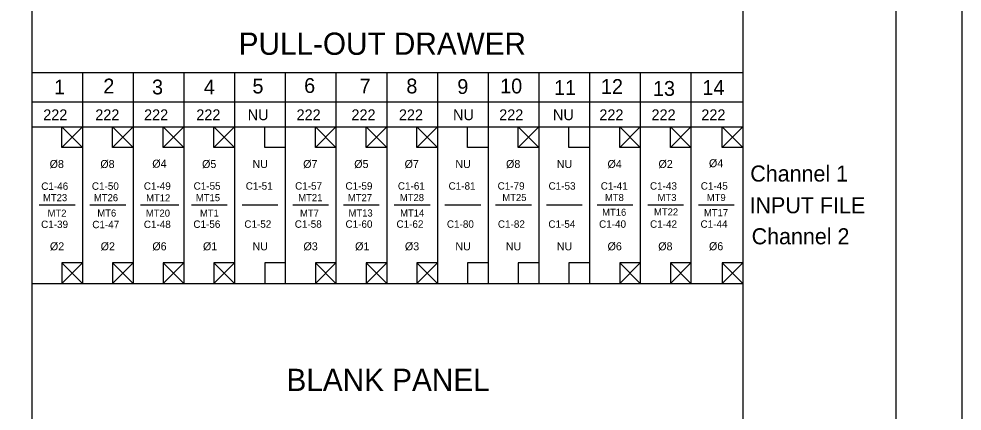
# Model space of a CAD drawing. Extents: x -13 to 6840, y -1109 to 1291.
# Drawn here: x 4771 to 5487, y 511 to 809 of the extents above; entities that cross this region are included whole.
import ezdxf

# ---------------------------------------------------------------- set-up
doc = ezdxf.new("R2010")
doc.units = 0
for name, color, linetype in [('#plot_shape', 7, 'Continuous'), ('Level 1', 7, 'Continuous'), ('Level 2', 7, 'Continuous'), ('P_ODOT_PLAN_Border', 7, 'Continuous')]:
    doc.layers.add(name, color=color, linetype=linetype)

msp = doc.modelspace()

# ---------------------------------------------------------------- linework, layer by layer
at = {"layer": '#plot_shape'}
msp.add_lwpolyline([(5486.5, -408.85), (5486.5, 1291.15), (4386.5, 1291.15), (4386.5, -408.85)], close=True, dxfattribs=at)
at = {"layer": 'Level 1'}
for p, q in [((4781.12, 1022.92), (4781.12, 212.1)), ((5320.26, 1022.86), (5320.26, 212.1)), ((4781.12, 768.09), (5320.26, 768.09)), ((4819.57, 768.09), (4819.57, 608.03)), ((4858.01, 768.09), (4858.01, 608.03)), ((4896.46, 768.09), (4896.46, 608.03)), ((4934.91, 768.09), (4934.91, 608.03)), ((4973.36, 768.09), (4973.36, 608.03)), ((5011.8, 768.09), (5011.8, 608.03)), ((5050.25, 768.09), (5050.25, 608.03)), ((5088.7, 768.09), (5088.7, 608.03)), ((5127.15, 768.09), (5127.15, 608.03)), ((5165.59, 768.09), (5165.59, 608.03)), ((5204.04, 768.09), (5204.04, 608.03)), ((5242.49, 768.09), (5242.49, 608.03)), ((5280.94, 768.09), (5280.94, 608.03)), ((4781.12, 745.62), (5320.26, 745.62)), ((4781.12, 726.73), (5320.26, 726.73)), ((4803.97, 711.13), (4803.97, 726.73)), ((4842.41, 711.13), (4842.41, 726.73)), ((4880.86, 711.13), (4880.86, 726.73)), ((4919.31, 711.13), (4919.31, 726.73)), ((4957.76, 711.13), (4957.76, 726.73)), ((4996.2, 711.13), (4996.2, 726.73)), ((5034.65, 711.13), (5034.65, 726.73)), ((5073.1, 711.13), (5073.1, 726.73)), ((5111.55, 711.13), (5111.55, 726.73)), ((5149.99, 711.13), (5149.99, 726.73)), ((5188.44, 711.13), (5188.44, 726.73)), ((5226.89, 711.13), (5226.89, 726.73)), ((5265.34, 711.13), (5265.34, 726.73)), ((5304.66, 711.13), (5304.66, 726.73)), ((4819.57, 711.13), (4803.97, 711.13)), ((4858.01, 711.13), (4842.41, 711.13)), ((4896.46, 711.13), (4880.86, 711.13)), ((4934.91, 711.13), (4919.31, 711.13)), ((4973.36, 711.13), (4957.76, 711.13)), ((5011.8, 711.13), (4996.2, 711.13)), ((5050.25, 711.13), (5034.65, 711.13)), ((5088.7, 711.13), (5073.1, 711.13)), ((5127.15, 711.13), (5111.55, 711.13)), ((5165.59, 711.13), (5149.99, 711.13)), ((5204.04, 711.13), (5188.44, 711.13)), ((5242.49, 711.13), (5226.89, 711.13)), ((5280.94, 711.13), (5265.34, 711.13)), ((5320.26, 711.13), (5304.66, 711.13)), ((4813.97, 667.38), (4786.81, 667.38)), ((4852.42, 667.38), (4825.26, 667.38)), ((4892.68, 667.38), (4863.71, 667.38)), ((4929.31, 667.38), (4902.15, 667.38)), ((4967.76, 667.38), (4940.6, 667.38)), ((5006.21, 667.38), (4979.05, 667.38)), ((5044.65, 667.38), (5017.5, 667.38)), ((5083.1, 667.38), (5055.94, 667.38)), ((5121.55, 667.38), (5094.39, 667.38)), ((5160, 667.38), (5132.84, 667.38)), ((5198.44, 667.38), (5171.29, 667.38)), ((5236.89, 667.38), (5209.73, 667.38)), ((5275.34, 667.38), (5248.18, 667.38)), ((5313.79, 667.38), (5286.63, 667.38)), ((4803.97, 623.63), (4803.97, 608.03)), ((4819.57, 623.63), (4803.97, 623.63)), ((4858.01, 623.63), (4842.41, 623.63)), ((4842.41, 623.63), (4842.41, 608.03)), ((4896.46, 623.63), (4880.86, 623.63)), ((4880.86, 623.63), (4880.86, 608.03)), ((4934.91, 623.63), (4919.31, 623.63)), ((4919.31, 623.63), (4919.31, 608.03)), ((4973.36, 623.63), (4957.76, 623.63)), ((4957.76, 623.63), (4957.76, 608.03)), ((5011.8, 623.63), (4996.2, 623.63)), ((4996.2, 623.63), (4996.2, 608.03)), ((5050.25, 623.63), (5034.65, 623.63)), ((5034.65, 623.63), (5034.65, 608.03)), ((5088.7, 623.63), (5073.1, 623.63)), ((5073.1, 623.63), (5073.1, 608.03)), ((5127.15, 623.63), (5111.55, 623.63)), ((5111.55, 623.63), (5111.55, 608.03)), ((5165.59, 623.63), (5149.99, 623.63)), ((5149.99, 623.63), (5149.99, 608.03)), ((5204.04, 623.63), (5188.44, 623.63)), ((5188.44, 623.63), (5188.44, 608.03)), ((5242.49, 623.63), (5226.89, 623.63)), ((5226.89, 623.63), (5226.89, 608.03)), ((5280.94, 623.63), (5265.34, 623.63)), ((5265.34, 623.63), (5265.34, 608.03)), ((5320.26, 623.63), (5304.66, 623.63)), ((5304.66, 623.63), (5304.66, 608.03)), ((4781.12, 608.03), (5320.26, 608.03))]:
    msp.add_line(p, q, dxfattribs=at)
at = {"layer": 'Level 2'}
for p, q in [((4803.97, 726.73), (4819.57, 711.13)), ((4803.97, 711.13), (4819.57, 726.73)), ((4842.41, 726.73), (4858.01, 711.13)), ((4842.41, 711.13), (4858.01, 726.73)), ((4880.86, 726.73), (4896.46, 711.13)), ((4880.86, 711.13), (4896.46, 726.73)), ((4919.31, 726.73), (4934.91, 711.13)), ((4919.31, 711.13), (4934.91, 726.73)), ((4996.2, 726.73), (5011.8, 711.13)), ((4996.2, 711.13), (5011.8, 726.73)), ((5034.65, 726.73), (5050.25, 711.13)), ((5034.65, 711.13), (5050.25, 726.73)), ((5073.1, 726.73), (5088.7, 711.13)), ((5073.1, 711.13), (5088.7, 726.73)), ((5149.99, 726.73), (5165.59, 711.13)), ((5149.99, 711.13), (5165.59, 726.73)), ((5226.89, 726.73), (5242.49, 711.13)), ((5226.89, 711.13), (5242.49, 726.73)), ((5265.34, 726.73), (5280.94, 711.13)), ((5265.34, 711.13), (5280.94, 726.73)), ((5304.66, 726.73), (5320.26, 711.13)), ((5304.66, 711.13), (5320.26, 726.73)), ((4803.97, 623.63), (4819.57, 608.03)), ((4803.97, 608.03), (4819.57, 623.63)), ((4842.41, 623.63), (4858.01, 608.03)), ((4842.41, 608.03), (4858.01, 623.63)), ((4880.86, 623.63), (4896.46, 608.03)), ((4880.86, 608.03), (4896.46, 623.63)), ((4919.31, 623.63), (4934.91, 608.03)), ((4919.31, 608.03), (4934.91, 623.63)), ((4996.2, 623.63), (5011.8, 608.03)), ((4996.2, 608.03), (5011.8, 623.63)), ((5034.65, 623.63), (5050.25, 608.03)), ((5034.65, 608.03), (5050.25, 623.63)), ((5073.1, 623.63), (5088.7, 608.03)), ((5073.1, 608.03), (5088.7, 623.63)), ((5226.89, 623.63), (5242.49, 608.03)), ((5226.89, 608.03), (5242.49, 623.63)), ((5265.34, 623.63), (5280.94, 608.03)), ((5265.34, 608.03), (5280.94, 623.63)), ((5304.66, 623.63), (5320.26, 608.03)), ((5304.66, 608.03), (5320.26, 623.63))]:
    msp.add_line(p, q, dxfattribs=at)
at = {"layer": 'P_ODOT_PLAN_Border'}
msp.add_lwpolyline([(5436.5, -333.85), (5436.5, 1266.15), (4436.5, 1266.15), (4436.5, -333.85)], close=True, dxfattribs=at)

# ---------------------------------------------------------------- texts
at = {"layer": 'Level 1'}
for s, height, p in [('PULL-OUT DRAWER', 16.8482, (4938.05, 781.36)), ('1', 11.23, (4798.1, 751.37)), ('2', 11.23, (4835.41, 752.09)), ('3', 11.23, (4872.34, 751.37)), ('4', 11.23, (4911.64, 751.38)), ('5', 11.23, (4948.5, 752.09)), ('6', 11.23, (4987.66, 752.47)), ('7', 11.23, (5029.74, 752.11)), ('8', 11.23, (5065.18, 752.11)), ('9', 11.23, (5103.79, 751.74)), ('10', 11.232, (5136.28, 752.11)), ('11', 11.232, (5177.15, 751.01)), ('12', 11.232, (5212.64, 751.74)), ('13', 11.232, (5252.11, 750.28)), ('14', 11.232, (5289.59, 751.01)), ('Ø8', 6.065, (4794.72, 695.6)), ('Ø8', 6.065, (4833.16, 695.6)), ('Ø4', 6.065, (4872.55, 695.85)), ('Ø5', 6.065, (4910.29, 695.6)), ('NU', 6.065, (4948.51, 695.6)), ('Ø7', 6.065, (4986.94, 695.6)), ('Ø5', 6.065, (5025.63, 695.6)), ('Ø7', 6.065, (5063.84, 695.6)), ('NU', 6.065, (5102.3, 695.6)), ('Ø8', 6.065, (5140.74, 695.6)), ('NU', 6.065, (5179.2, 695.6)), ('Ø4', 6.065, (5217.66, 695.6)), ('Ø2', 6.065, (5256.31, 695.6)), ('Ø4', 6.065, (5294.56, 696.18)), ('Channel 1', 12.162, (5325.89, 685.33)), ('C1-46', 5.616, (4788.34, 679.02)), ('C1-50', 5.616, (4826.75, 679.09)), ('C1-49', 5.616, (4866.11, 679.14)), ('C1-55', 5.616, (4903.86, 679.15)), ('C1-51', 5.616, (4943.38, 679.19)), ('C1-57', 5.616, (4980.82, 679.2)), ('C1-59', 5.616, (5018.99, 679.2)), ('C1-61', 5.616, (5058.72, 679.2)), ('C1-81', 5.616, (5097.17, 679.2)), ('C1-79', 5.616, (5134.34, 679.2)), ('C1-53', 5.616, (5172.96, 679.2)), ('C1-41', 5.616, (5212.51, 679.2)), ('C1-43', 5.616, (5249.85, 679.2)), ('C1-45', 5.616, (5288.34, 679.2)), ('INPUT FILE', 12.162, (5325.36, 661.3)), ('C1-39', 5.616, (4788.23, 650.13)), ('C1-47', 5.616, (4827.05, 649.97)), ('C1-48', 5.616, (4866.13, 650.11)), ('C1-56', 5.616, (4903.7, 650.25)), ('C1-52', 5.616, (4942.32, 650.31)), ('C1-58', 5.616, (4980.56, 650.31)), ('C1-60', 5.616, (5019.01, 650.31)), ('C1-62', 5.616, (5057.66, 650.31)), ('C1-80', 5.616, (5095.9, 650.31)), ('C1-82', 5.616, (5134.56, 650.31)), ('C1-54', 5.616, (5172.82, 650.31)), ('C1-40', 5.616, (5211.25, 650.31)), ('C1-42', 5.616, (5249.9, 650.31)), ('C1-44', 5.616, (5288.17, 650.31)), ('Channel 2', 12.162, (5326.93, 637.79)), ('Ø2', 6.065, (4794.94, 633.24)), ('Ø2', 6.065, (4833.41, 633.24)), ('Ø6', 6.065, (4872.58, 633.24)), ('Ø1', 6.065, (4910.97, 633.24)), ('NU', 6.065, (4948.53, 633.24)), ('Ø3', 6.065, (4987.17, 633.24)), ('Ø1', 6.065, (5026.31, 633.24)), ('Ø3', 6.065, (5064.07, 633.24)), ('NU', 6.065, (5102.32, 633.24)), ('NU', 6.065, (5140.57, 633.24)), ('NU', 6.065, (5179.22, 633.24)), ('Ø6', 6.065, (5217.7, 633.24)), ('Ø8', 6.065, (5256.11, 633.24)), ('Ø6', 6.065, (5294.59, 633.3)), ('BLANK PANEL', 16.8482, (4974.29, 526.66))]:
    msp.add_text(s, height=height, dxfattribs=at).set_placement(p)
at = {"layer": 'Level 2'}
for s, height, p in [('222', 8.188, (4789.86, 731.83)), ('222', 8.188, (4829.33, 731.83)), ('222', 8.188, (4866.31, 731.83)), ('222', 8.188, (4905.92, 731.83)), ('NU', 8.188, (4944.87, 731.83)), ('222', 8.188, (4981.92, 731.83)), ('222', 8.188, (5023.52, 731.83)), ('222', 8.188, (5059.51, 731.83)), ('NU', 8.188, (5100.58, 731.83)), ('222', 8.188, (5135.52, 731.83)), ('NU', 8.188, (5176.29, 731.83)), ('222', 8.188, (5211.47, 731.83)), ('222', 8.188, (5251, 731.83)), ('222', 8.188, (5288.78, 731.83)), ('MT23', 5.353, (4789.72, 670.47)), ('MT26', 5.353, (4828.32, 670.44)), ('MT15', 5.353, (4905.63, 670.46)), ('MT21', 5.353, (4983.2, 670.46)), ('MT27', 5.353, (5020.84, 670.47)), ('MT28', 5.353, (5060.24, 670.53)), ('MT25', 5.353, (5137.92, 670.56)), ('MT8', 5.353, (5215.71, 670.57)), ('MT3', 5.353, (5255.63, 670.57)), ('MT9', 5.353, (5292.92, 670.57)), ('MT2', 5.353, (4793.17, 658.74)), ('MT6', 5.353, (4830.89, 658.82)), ('MT20', 5.353, (4867.68, 658.77)), ('MT1', 5.353, (4908.69, 658.81)), ('MT7', 5.353, (4984.56, 658.73)), ('MT13', 5.353, (5021.32, 658.84)), ('MT14', 5.353, (5060.42, 658.82))]:
    msp.add_text(s, height=height, dxfattribs=at).set_placement(p)
for s, p in [('MT12', (4867.86, 670.31)), ('MT22', (5252.89, 659.66)), ('MT16', (5213.56, 659.4)), ('MT17', (5290.79, 659.09))]:
    msp.add_text(s, height=5.353, rotation=360, dxfattribs=at).set_placement(p)

doc.saveas('drawing.dxf')
